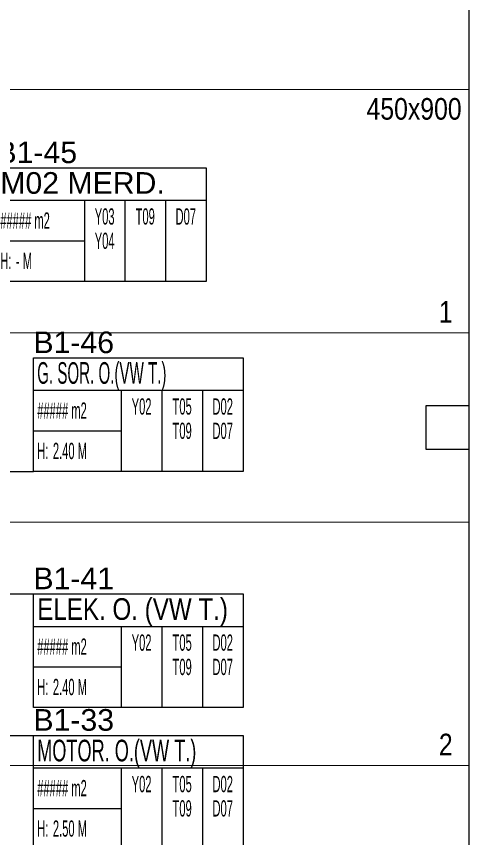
# Model space of a CAD drawing. Header units: metres. Extents: x -13545 to 152404, y -11890 to 28436.
# Drawn here: x 60518 to 61356, y 1680 to 3200 of the extents above; entities that cross this region are included whole.
import ezdxf
from ezdxf.enums import TextEntityAlignment as Align

# ---------------------------------------------------------------- set-up
doc = ezdxf.new("R2010")
doc.units = ezdxf.units.M
doc.header["$LTSCALE"] = 100
doc.header["$MEASUREMENT"] = 0
doc.linetypes.add('HIDDEN', pattern=[0.375, 0.25, -0.125])
doc.layers.get('0').update_dxf_attribs({"color": 9, "lineweight": 9})
for name, color, linetype, lineweight in [('01', 9, 'Continuous', 9), ('06D', 9, 'Continuous', 9), ('21', 9, 'Continuous', 9), ('21_mahal200', 9, 'Continuous', 9)]:
    doc.layers.add(name, color=color, linetype=linetype, lineweight=lineweight)
doc.styles.add('Arial', font='arial.ttf', dxfattribs={"height": 2.5})
doc.styles.add('MuuM_TEXT-STANDART', font='ARIALN.TTF')
doc.dimstyles.new('MuuM_DIM200', dxfattribs={"dimscale": 20, "dimtxt": 2, "dimasz": 1, "dimexe": 1, "dimexo": 1, "dimgap": 1, "dimtad": 1, "dimdec": 1, "dimrnd": 0.5, "dimdsep": 46, "dimtxsty": 'MuuM_TEXT-STANDART', "dimblk": 'ARCHTICK', "dimcen": 0, "dimdle": 0.15, "dimclrd": 256, "dimclre": 256, "dimclrt": 256, "dimadec": 0, "dimazin": 0, "dimtfac": 5, "dimtdec": 1, "dimtix": 1, "dimtmove": 2, "dimatfit": 3, "dimldrblk": 'DOT', "dimfxl": 3, "dimfxlon": 1, "dimtolj": 1, "dimlwd": -1, "dimlwe": -1, "dimarcsym": 0})

# ---------------------------------------------------------------- blocks, each defined once
blk = doc.blocks.new('p-kolon_80x80')
blk.add_lwpolyline([(-40, -40), (40, -40), (40, 40), (-40, 40)], close=True)
blk = doc.blocks.new('1.bod.mimari.elk')
at = {"layer": '01'}
blk.add_blockref('p-kolon_80x80', (5315, -6190), dxfattribs=at)
blk = doc.blocks.new('p-dilatasyon yeri')
at = {"layer": '06D'}
blk.add_lwpolyline([(5355, 80), (5355, 6454.5)], dxfattribs=at)
blk = doc.blocks.new('0_roomno2')
blk.add_lwpolyline([(19.375, -10.5), (0, -10.5), (0, 0), (19.375, 0)], close=True)
for points in [[(0, -3), (19.375, -3)], [(8.125, -3), (8.125, -10.5)], [(11.875, -3), (11.875, -10.5)], [(15.625, -3), (15.625, -10.5)], [(0, -6.75), (8.125, -6.75)]]:
    blk.add_lwpolyline(points)
at = {"style": 'MuuM_TEXT-STANDART', "width": 0.6}
blk.add_text('H:', height=1.5, dxfattribs=at).set_placement((0.35, -8.608), align=Align.MIDDLE_LEFT)
at = {"style": 'Arial'}
blk.add_attdef('ODANO', (0, 1.17), '', height=2, dxfattribs=at)
blk.add_attdef('MEKANADI', text='', height=2, dxfattribs=at).set_placement((0.35, -3), align=Align.BOTTOM_LEFT)
at = {"style": 'MuuM_TEXT-STANDART', "width": 0.6}
for tag, p in [('YER01', (10, -4.5)), ('TAVAN01', (13.75, -4.5)), ('DUVAR01', (17.5, -4.5)), ('YER02', (10, -6.75)), ('TAVAN02', (13.75, -6.75)), ('DUVAR02', (17.5, -6.75)), ('YER03', (10, -9)), ('TAVAN03', (13.75, -9)), ('DUVAR03', (17.5, -9))]:
    blk.add_attdef(tag, text='', height=1.5, dxfattribs=at).set_placement(p, align=Align.MIDDLE_CENTER)
for tag, p in [('M2', (0.35, -4.875)), ('TEMIZTAVANYUKSEKLIGI', (1.8, -8.608))]:
    blk.add_attdef(tag, text='', height=1.5, dxfattribs=at).set_placement(p, align=Align.MIDDLE_LEFT)
blk = doc.blocks.new('_ArchTick')
at = {"color": 0, "linetype": 'ByBlock', "const_width": 0.15}
blk.add_lwpolyline([(-0.5, -0.5), (0.5, 0.5)], dxfattribs=at)
blk = doc.blocks.new('_Dot')
at = {"color": 0, "linetype": 'ByBlock', "lineweight": -2}
blk.add_line((-0.5, 0), (-1, 0), dxfattribs=at)
at = {"color": 0, "linetype": 'ByBlock', "const_width": 0.5}
blk.add_lwpolyline([(-0.25, 0, 1), (0.25, 0, 1)], format="xyb", close=True, dxfattribs=at)
blk = doc.blocks.new('1.bod.mimari1.elk')
at = {"layer": '06D', "color": 89, "linetype": 'HIDDEN', "true_color": 0x2e4d23, "const_width": 2}
for points in [[(5355, -5565), (4455, -5565), (4455, -6015), (5355, -6015)], [(5355, -6365), (4455, -6365), (4455, -6815), (5355, -6815)]]:
    blk.add_lwpolyline(points, close=True, dxfattribs=at)
blk.add_blockref('p-dilatasyon yeri', (0, -8630))
at = {"layer": '21_mahal200'}
ref = blk.add_blockref('0_roomno2', (4481.35, -5709.86), dxfattribs=dict(at, xscale=20, yscale=20, zscale=20))
ref.add_attrib('ODANO', 'B1-45', (4481.35, -5701.22), dxfattribs={"layer": '0', "height": 40, "style": 'Arial'})
ref.add_attrib('MEKANADI', 'M02 MERD.', dxfattribs={"layer": '0', "height": 40, "style": 'Arial'}).set_placement((4488.35, -5769.86), align=Align.BOTTOM_LEFT)
ref.add_attrib('M2', '##### m2', dxfattribs={"layer": '0', "height": 30, "style": 'MuuM_TEXT-STANDART', "width": 0.6}).set_placement((4488.35, -5807.36), align=Align.MIDDLE_LEFT)
ref.add_attrib('TEMIZTAVANYUKSEKLIGI', '- M', dxfattribs={"layer": '0', "height": 30, "style": 'MuuM_TEXT-STANDART', "width": 0.6}).set_placement((4517.35, -5882.02), align=Align.MIDDLE_LEFT)
ref.add_attrib('YER01', 'Y03', dxfattribs={"layer": '0', "height": 30, "style": 'MuuM_TEXT-STANDART', "width": 0.6}).set_placement((4681.35, -5799.86), align=Align.MIDDLE_CENTER)
ref.add_attrib('TAVAN01', 'T09', dxfattribs={"layer": '0', "height": 30, "style": 'MuuM_TEXT-STANDART', "width": 0.6}).set_placement((4756.35, -5799.86), align=Align.MIDDLE_CENTER)
ref.add_attrib('DUVAR01', 'D07', dxfattribs={"layer": '0', "height": 30, "style": 'MuuM_TEXT-STANDART', "width": 0.6}).set_placement((4831.35, -5799.86), align=Align.MIDDLE_CENTER)
ref.add_attrib('YER02', 'Y04', dxfattribs={"layer": '0', "height": 30, "style": 'MuuM_TEXT-STANDART', "width": 0.6}).set_placement((4681.35, -5844.86), align=Align.MIDDLE_CENTER)
ref = blk.add_blockref('0_roomno2', (4549.65, -6061.15), dxfattribs=dict(at, xscale=20, yscale=20, zscale=20))
ref.add_attrib('ODANO', 'B1-46', (4549.65, -6052.51), dxfattribs={"layer": '0', "height": 40, "style": 'Arial'})
ref.add_attrib('MEKANADI', 'G. SOR. O.(VW T.)', dxfattribs={"layer": '0', "height": 40, "style": 'Arial', "width": 0.5}).set_placement((4556.65, -6121.15), align=Align.BOTTOM_LEFT)
ref.add_attrib('M2', '##### m2', dxfattribs={"layer": '0', "height": 30, "style": 'MuuM_TEXT-STANDART', "width": 0.6}).set_placement((4556.65, -6158.65), align=Align.MIDDLE_LEFT)
ref.add_attrib('TEMIZTAVANYUKSEKLIGI', '2.40 M', dxfattribs={"layer": '0', "height": 30, "style": 'MuuM_TEXT-STANDART', "width": 0.6}).set_placement((4585.65, -6233.31), align=Align.MIDDLE_LEFT)
ref.add_attrib('YER01', 'Y02', dxfattribs={"layer": '0', "height": 30, "style": 'MuuM_TEXT-STANDART', "width": 0.6}).set_placement((4749.65, -6151.15), align=Align.MIDDLE_CENTER)
ref.add_attrib('TAVAN01', 'T05', dxfattribs={"layer": '0', "height": 30, "style": 'MuuM_TEXT-STANDART', "width": 0.6}).set_placement((4824.65, -6151.15), align=Align.MIDDLE_CENTER)
ref.add_attrib('DUVAR01', 'D02', dxfattribs={"layer": '0', "height": 30, "style": 'MuuM_TEXT-STANDART', "width": 0.6}).set_placement((4899.65, -6151.15), align=Align.MIDDLE_CENTER)
ref.add_attrib('TAVAN02', 'T09', dxfattribs={"layer": '0', "height": 30, "style": 'MuuM_TEXT-STANDART', "width": 0.6}).set_placement((4824.65, -6196.15), align=Align.MIDDLE_CENTER)
ref.add_attrib('DUVAR02', 'D07', dxfattribs={"layer": '0', "height": 30, "style": 'MuuM_TEXT-STANDART', "width": 0.6}).set_placement((4899.65, -6196.15), align=Align.MIDDLE_CENTER)
ref = blk.add_blockref('0_roomno2', (4549.65, -6497.65), dxfattribs=dict(at, xscale=20, yscale=20, zscale=20))
ref.add_attrib('ODANO', 'B1-41', (4549.65, -6489.01), dxfattribs={"layer": '0', "height": 40, "style": 'Arial'})
ref.add_attrib('MEKANADI', 'ELEK. O. (VW T.)', dxfattribs={"layer": '0', "height": 40, "style": 'Arial', "width": 0.8}).set_placement((4556.65, -6557.65), align=Align.BOTTOM_LEFT)
ref.add_attrib('M2', '##### m2', dxfattribs={"layer": '0', "height": 30, "style": 'MuuM_TEXT-STANDART', "width": 0.6}).set_placement((4556.65, -6595.15), align=Align.MIDDLE_LEFT)
ref.add_attrib('TEMIZTAVANYUKSEKLIGI', '2.40 M', dxfattribs={"layer": '0', "height": 30, "style": 'MuuM_TEXT-STANDART', "width": 0.6}).set_placement((4585.65, -6669.81), align=Align.MIDDLE_LEFT)
ref.add_attrib('YER01', 'Y02', dxfattribs={"layer": '0', "height": 30, "style": 'MuuM_TEXT-STANDART', "width": 0.6}).set_placement((4749.65, -6587.65), align=Align.MIDDLE_CENTER)
ref.add_attrib('TAVAN01', 'T05', dxfattribs={"layer": '0', "height": 30, "style": 'MuuM_TEXT-STANDART', "width": 0.6}).set_placement((4824.65, -6587.65), align=Align.MIDDLE_CENTER)
ref.add_attrib('DUVAR01', 'D02', dxfattribs={"layer": '0', "height": 30, "style": 'MuuM_TEXT-STANDART', "width": 0.6}).set_placement((4899.65, -6587.65), align=Align.MIDDLE_CENTER)
ref.add_attrib('TAVAN02', 'T09', dxfattribs={"layer": '0', "height": 30, "style": 'MuuM_TEXT-STANDART', "width": 0.6}).set_placement((4824.65, -6632.65), align=Align.MIDDLE_CENTER)
ref.add_attrib('DUVAR02', 'D07', dxfattribs={"layer": '0', "height": 30, "style": 'MuuM_TEXT-STANDART', "width": 0.6}).set_placement((4899.65, -6632.65), align=Align.MIDDLE_CENTER)
ref = blk.add_blockref('0_roomno2', (4549.65, -6759.28), dxfattribs=dict(at, xscale=20, yscale=20, zscale=20))
ref.add_attrib('ODANO', 'B1-33', (4549.65, -6750.64), dxfattribs={"layer": '0', "height": 40, "style": 'Arial'})
ref.add_attrib('MEKANADI', 'MOTOR. O.(VW T.)', dxfattribs={"layer": '0', "height": 40, "style": 'Arial', "width": 0.6}).set_placement((4556.65, -6819.28), align=Align.BOTTOM_LEFT)
ref.add_attrib('M2', '##### m2', dxfattribs={"layer": '0', "height": 30, "style": 'MuuM_TEXT-STANDART', "width": 0.6}).set_placement((4556.65, -6856.78), align=Align.MIDDLE_LEFT)
ref.add_attrib('TEMIZTAVANYUKSEKLIGI', '2.50 M', dxfattribs={"layer": '0', "height": 30, "style": 'MuuM_TEXT-STANDART', "width": 0.6}).set_placement((4585.65, -6931.44), align=Align.MIDDLE_LEFT)
ref.add_attrib('YER01', 'Y02', dxfattribs={"layer": '0', "height": 30, "style": 'MuuM_TEXT-STANDART', "width": 0.6}).set_placement((4749.65, -6849.28), align=Align.MIDDLE_CENTER)
ref.add_attrib('TAVAN01', 'T05', dxfattribs={"layer": '0', "height": 30, "style": 'MuuM_TEXT-STANDART', "width": 0.6}).set_placement((4824.65, -6849.28), align=Align.MIDDLE_CENTER)
ref.add_attrib('DUVAR01', 'D02', dxfattribs={"layer": '0', "height": 30, "style": 'MuuM_TEXT-STANDART', "width": 0.6}).set_placement((4899.65, -6849.28), align=Align.MIDDLE_CENTER)
ref.add_attrib('TAVAN02', 'T09', dxfattribs={"layer": '0', "height": 30, "style": 'MuuM_TEXT-STANDART', "width": 0.6}).set_placement((4824.65, -6894.28), align=Align.MIDDLE_CENTER)
ref.add_attrib('DUVAR02', 'D07', dxfattribs={"layer": '0', "height": 30, "style": 'MuuM_TEXT-STANDART', "width": 0.6}).set_placement((4899.65, -6894.28), align=Align.MIDDLE_CENTER)
at = {"layer": '21', "style": 'MuuM_TEXT-STANDART'}
for s, p in [('450x900', (5341.34, -5632.87)), ('1', (5324.81, -6008.11)), ('2', (5324.81, -6808.11))]:
    blk.add_text(s, height=40, dxfattribs=at).set_placement(p, align=Align.BOTTOM_RIGHT)
at = {"layer": '21_mahal200'}
for points in [[(4204.98, -6271.15), (4549.65, -6271.15)], [(4225.66, -6497.65), (4549.65, -6497.65)], [(4225.66, -6759.28), (4549.65, -6759.28)]]:
    blk.add_leader(points, dimstyle='MuuM_DIM200', override={"dimasz": 1, "dimfxl": 10}, dxfattribs=at)

msp = doc.modelspace()

# ---------------------------------------------------------------- block references
at = {"layer": '06D'}
for name in ['1.bod.mimari.elk', '1.bod.mimari1.elk']:
    msp.add_blockref(name, (56000, 8630), dxfattribs=at)

doc.saveas('drawing.dxf')
